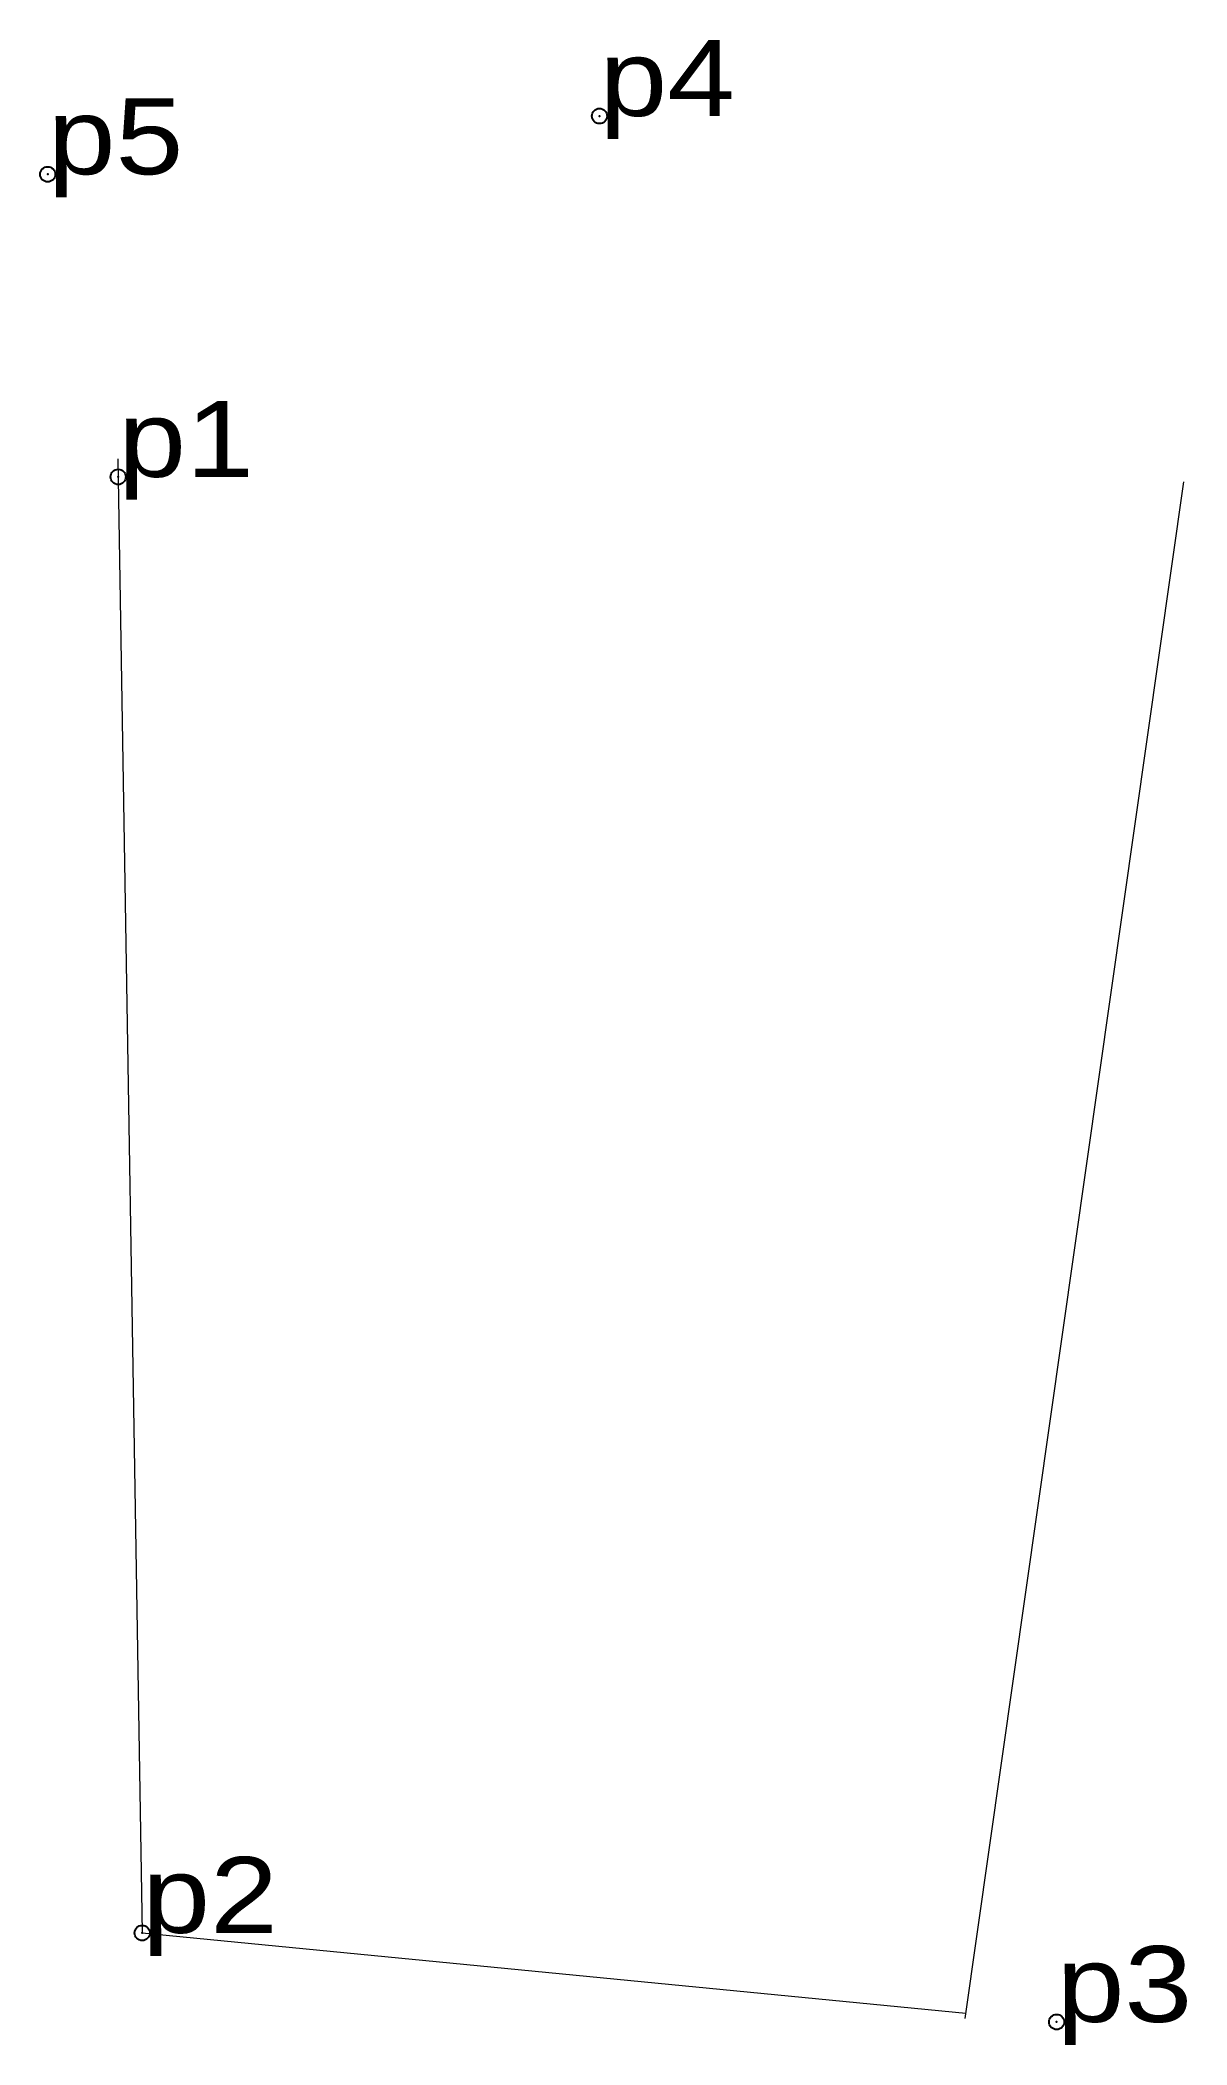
# Model space of a CAD drawing. Header units: metres. Extents: x 546999 to 547941, y 1836997 to 1837823.
# Drawn here: x 546998.73 to 547025.9, y 1836996.6 to 1837044.1 of the extents above.
import ezdxf

# ---------------------------------------------------------------- set-up
doc = ezdxf.new("R2010")
doc.units = ezdxf.units.M
doc.header["$LTSCALE"] = 0.72
doc.header["$PDMODE"] = 32
doc.header["$PDSIZE"] = 0.36
doc.layers.add('12', color=7, linetype='Continuous')
doc.layers.add('7', color=7, linetype='Continuous')
doc.layers.add('6', color=7, linetype='Continuous', lineweight=13)

msp = doc.modelspace()

# ---------------------------------------------------------------- linework, layer by layer
at = {"layer": '6'}
msp.add_line((547020.64, 1836997.22), (547025.82, 1837033.63), dxfattribs=at)
msp.add_lwpolyline([(547000.57, 1837034.18), (547001.15, 1836999.25), (547020.66, 1836997.35)], dxfattribs=at)
at = {"layer": '7'}
for p in [(547011.98, 1837042.3), (546998.91, 1837040.92), (547000.58, 1837033.75), (547001.15, 1836999.25), (547022.81, 1836997.14)]:
    msp.add_point(p, dxfattribs=at)

# ---------------------------------------------------------------- texts
at = {"layer": '12', "width": 1.2}
for s, p in [('p4', (547011.98, 1837042.3)), ('p5', (546998.91, 1837040.92)), ('p1', (547000.58, 1837033.75)), ('p2', (547001.15, 1836999.25)), ('p3', (547022.81, 1836997.14))]:
    msp.add_text(s, height=1.8, dxfattribs=at).set_placement(p)

doc.saveas('drawing.dxf')
